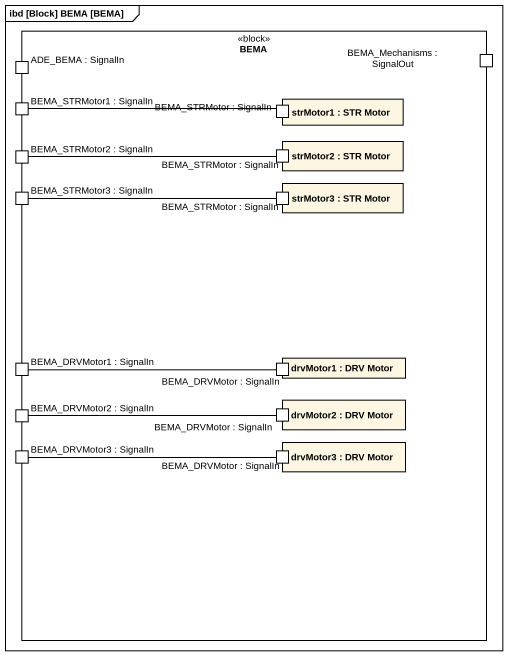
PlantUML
@startuml
mainframe ibd [Block] BEMA [BEMA]
rectangle BEMA <<block>> {
  port "ADE_BEMA : SignalIn" as ADE_BEMA_SignalIn
  port "BEMA_Mechanisms : SignalOut" as BEMA_Mechanisms_SignalOut
  port "BEMA_STRMotor1 : SignalIn" as BEMA_STRMotor1_SignalIn
  rectangle "strMotor1 : STR Motor" as strMotor1 {
    port "BEMA_STRMotor : SignalIn" as BEMA_STRMotor_SignalIn
  }
  port "BEMA_STRMotor2 : SignalIn" as BEMA_STRMotor2_SignalIn
  rectangle "strMotor2 : STR Motor" as strMotor2 {
    port "BEMA_STRMotor : SignalIn" as BEMA_STRMotor_SignalIn_2
  }
  port "BEMA_STRMotor3 : SignalIn" as BEMA_STRMotor3_SignalIn
  rectangle "strMotor3 : STR Motor" as strMotor3 {
    port "BEMA_STRMotor : SignalIn" as BEMA_STRMotor_SignalIn_3
  }
  port "BEMA_DRVMotor1 : SignalIn" as BEMA_DRVMotor1_SignalIn
  rectangle "drvMotor1 : DRV Motor" as drvMotor1 {
    port "BEMA_DRVMotor : SignalIn" as BEMA_DRVMotor_SignalIn
  }
  port "BEMA_DRVMotor2 : SignalIn" as BEMA_DRVMotor2_SignalIn
  rectangle "drvMotor2 : DRV Motor" as drvMotor2 {
    port "BEMA_DRVMotor : SignalIn" as BEMA_DRVMotor_SignalIn_2
  }
  port "BEMA_DRVMotor3 : SignalIn" as BEMA_DRVMotor3_SignalIn
  rectangle "drvMotor3 : DRV Motor" as drvMotor3 {
    port "BEMA_DRVMotor : SignalIn" as BEMA_DRVMotor_SignalIn_3
  }
}
BEMA_STRMotor1_SignalIn -right- BEMA_STRMotor_SignalIn
BEMA_STRMotor2_SignalIn -right- BEMA_STRMotor_SignalIn_2
BEMA_STRMotor3_SignalIn -right- BEMA_STRMotor_SignalIn_3
BEMA_DRVMotor1_SignalIn -right- BEMA_DRVMotor_SignalIn
BEMA_DRVMotor2_SignalIn -right- BEMA_DRVMotor_SignalIn_2
BEMA_DRVMotor3_SignalIn -right- BEMA_DRVMotor_SignalIn_3
@enduml
